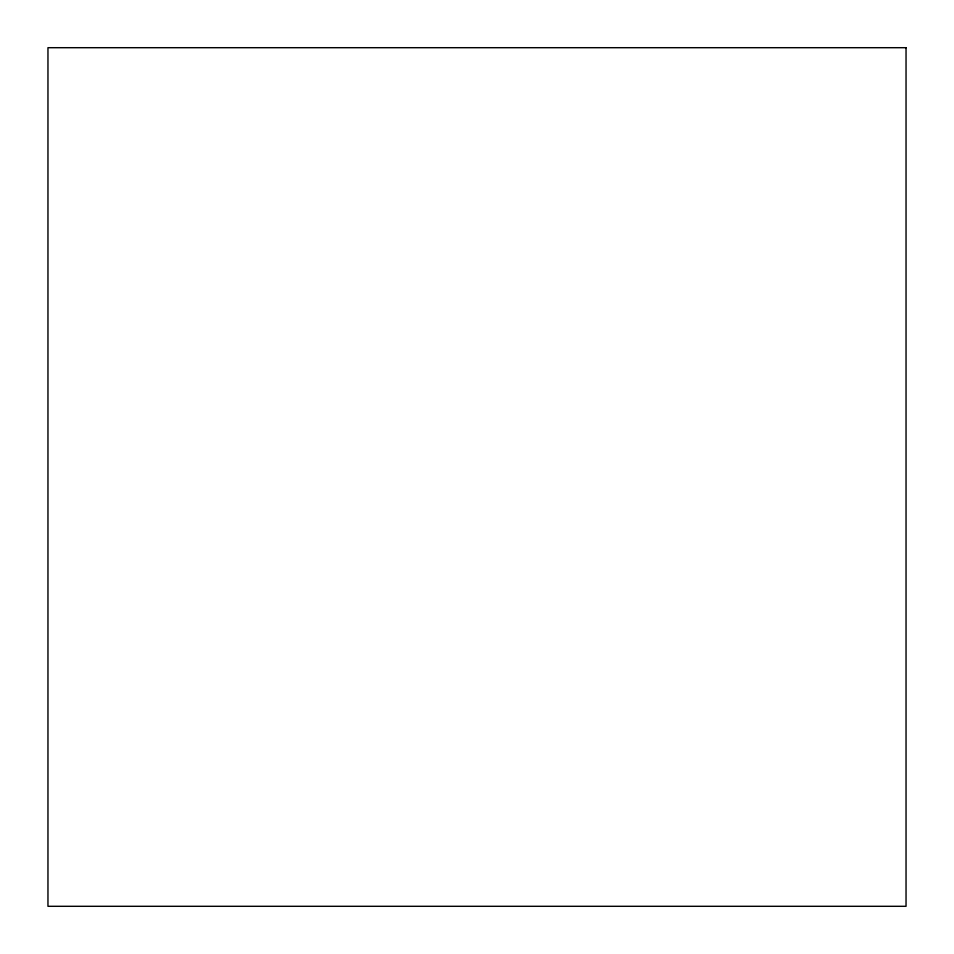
<?xml version="1.0" encoding="UTF-8"?>
<svg xmlns="http://www.w3.org/2000/svg" width="954" height="954" viewBox="0 0 954 954"><rect width="100%" height="100%" fill="white"/><g stroke="black" fill="none" stroke-linecap="round" stroke-linejoin="round"><path stroke-width="1.43" d="M906.038 47.7L47.962 47.7L47.962 906.3L906.038 906.3L906.038 47.7"/></g></svg>
